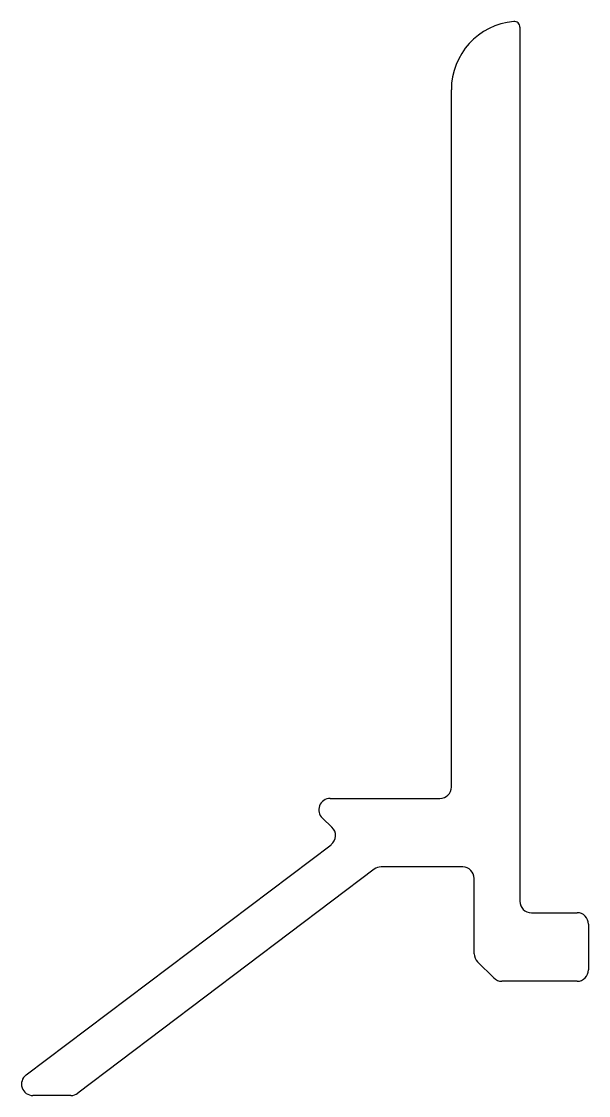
# Model space of a CAD drawing. Extents: x 596.8 to 621.6, y 450.9 to 497.9.
import ezdxf

# ---------------------------------------------------------------- set-up
doc = ezdxf.new("R2010")
doc.units = 0
doc.layers.get('0').update_dxf_attribs({"linetype": 'CONTINUOUS'})

msp = doc.modelspace()

# ---------------------------------------------------------------- linework, layer by layer
for p, q in [((618.645, 497.632), (618.645, 459.382)), ((615.645, 464.382), (615.645, 494.893)), ((610.345, 463.882), (615.145, 463.882)), ((610.424, 462.624), (610.004, 463.016)), ((597.043, 451.781), (610.385, 461.859)), ((612.275, 460.781), (599.305, 450.983)), ((616.145, 460.882), (612.576, 460.882)), ((616.645, 457.089), (616.645, 460.382)), ((619.145, 458.882), (621.145, 458.882)), ((621.645, 458.382), (621.645, 456.382)), ((617.498, 456.028), (616.791, 456.735)), ((621.145, 455.882), (617.852, 455.882)), ((599.004, 450.882), (597.345, 450.882))]:
    msp.add_line(p, q)
for centre, radius, start, end in [((618.645, 494.893), 3, 95.2159, 180), ((618.395, 497.632), 0.25, 0, 95.2159), ((615.145, 464.382), 0.5, 270, 0), ((610.345, 463.382), 0.5, 90, 226.9971), ((610.083, 462.258), 0.5, 307.0685, 46.9971), ((612.576, 460.382), 0.5, 90, 127.0685), ((616.145, 460.382), 0.5, 0, 90), ((619.145, 459.382), 0.5, 180, 270), ((621.145, 458.382), 0.5, 0, 90), ((617.145, 457.089), 0.5, 180, 225), ((621.145, 456.382), 0.5, 270, 0), ((617.852, 456.382), 0.5, 225, 270), ((597.345, 451.382), 0.5, 127.0685, 270), ((599.004, 451.382), 0.5, 270, 307.0685)]:
    msp.add_arc(centre, radius, start, end)

doc.saveas('drawing.dxf')
